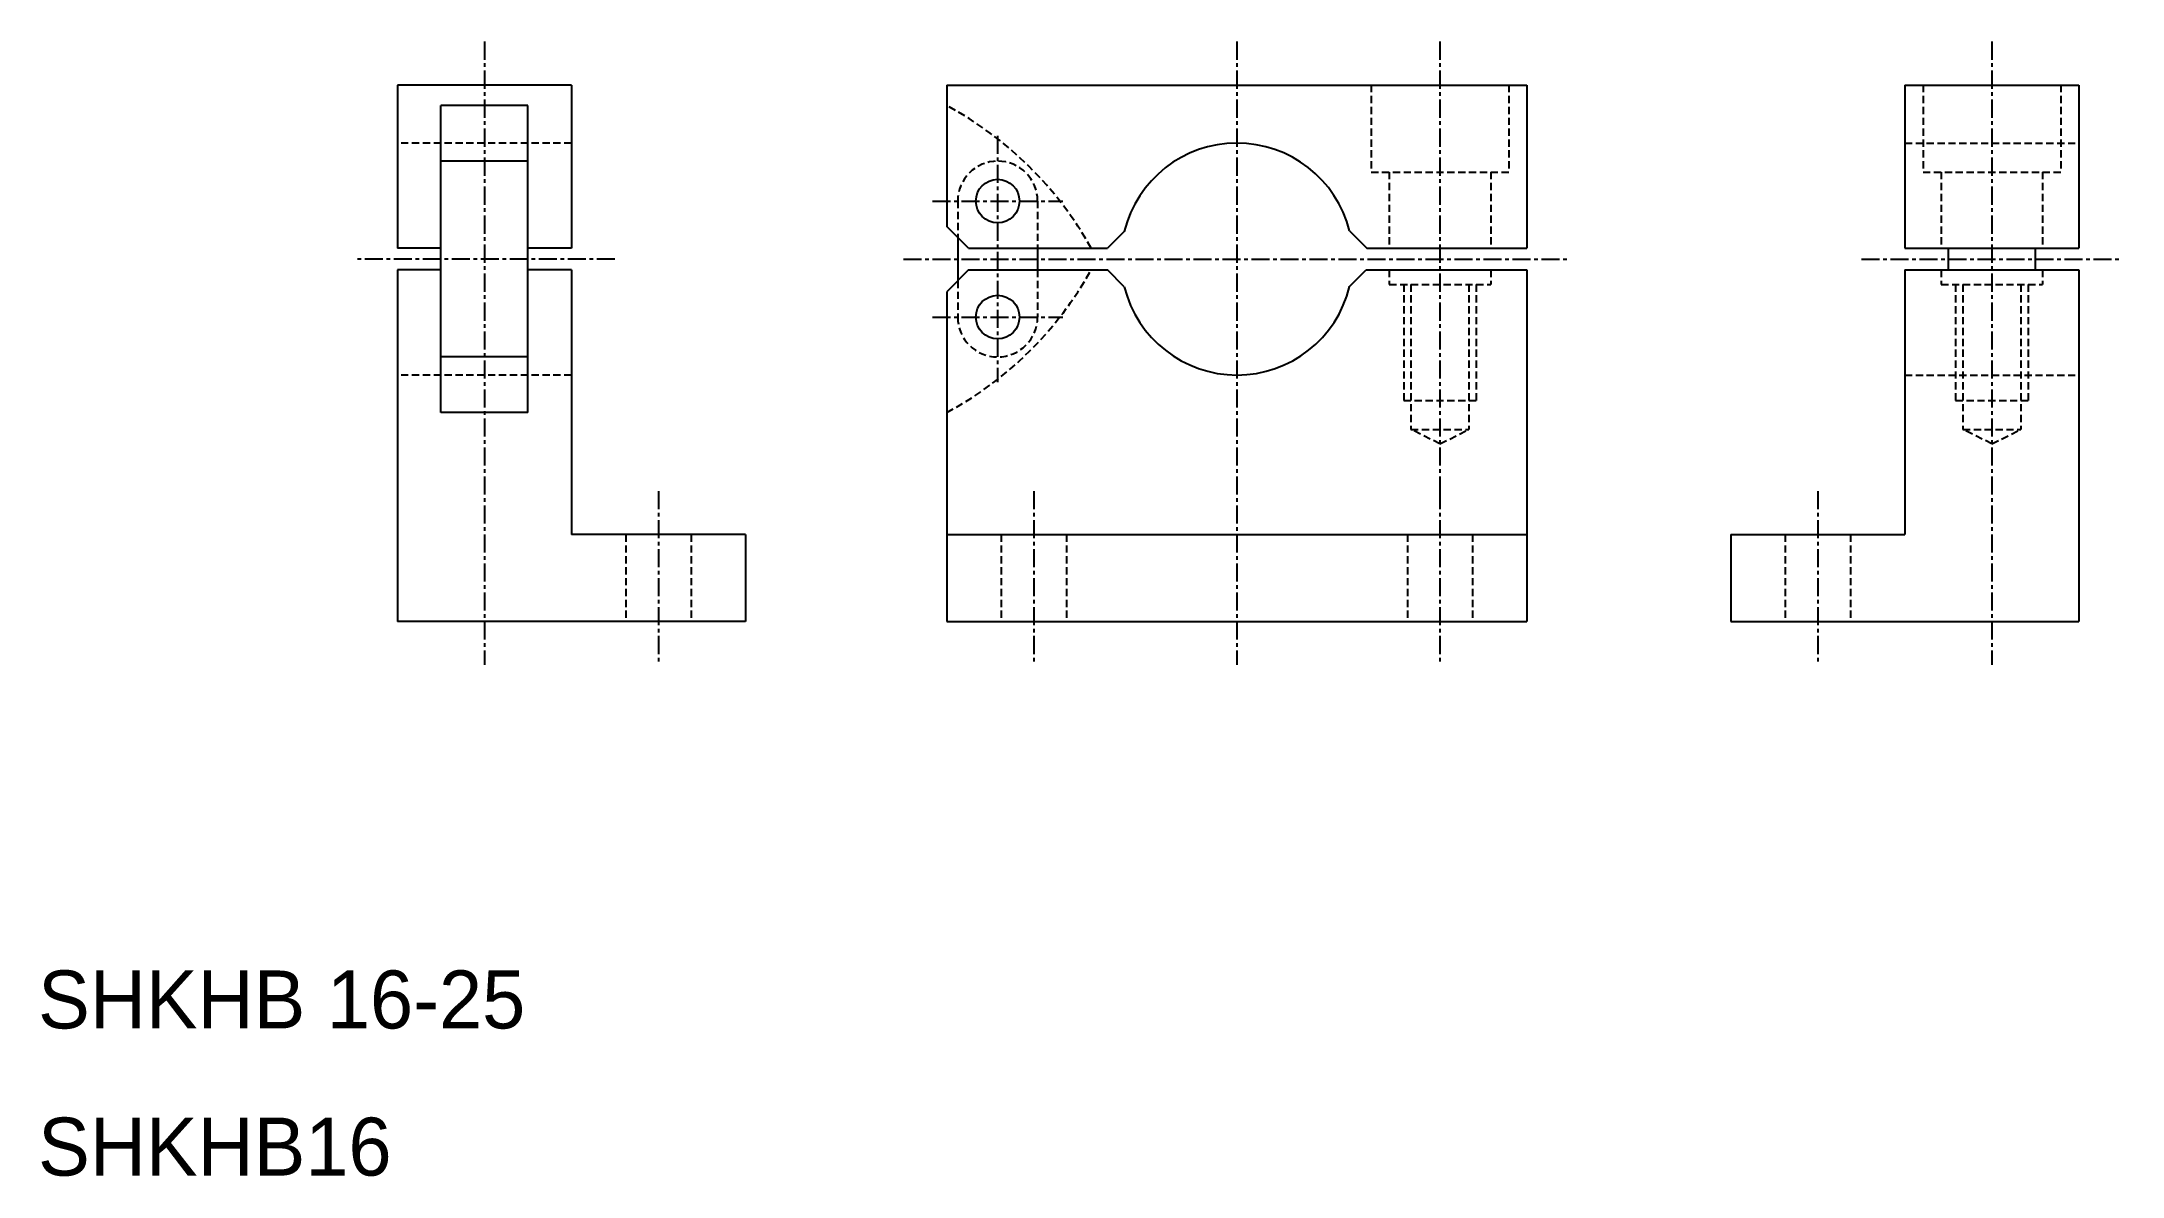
# Model space of a CAD drawing. Extents: x 56 to 199, y 57 to 136.
import ezdxf

# ---------------------------------------------------------------- set-up
doc = ezdxf.new("R2010")
doc.units = 0
doc.linetypes.add('CENTER', pattern=[2, 1.25, -0.25, 0.25, -0.25])
doc.linetypes.add('DASHED', pattern=[0.75, 0.5, -0.25])
doc.layers.get('0').update_dxf_attribs({"linetype": 'CONTINUOUS'})
doc.layers.add('CENTER', color=1, linetype='CENTER')

msp = doc.modelspace()

# ---------------------------------------------------------------- linework, layer by layer
at = {"color": 7, "linetype": 'CONTINUOUS'}
for p, q in [((80.54, 132.62), (80.54, 121.37)), ((92.54, 132.62), (80.54, 132.62)), ((92.54, 132.62), (92.54, 121.37)), ((118.43, 132.62), (158.43, 132.62)), ((118.43, 132.62), (118.43, 122.87)), ((158.43, 132.62), (158.43, 121.37)), ((184.49, 132.62), (184.49, 121.37)), ((184.49, 132.62), (196.49, 132.62)), ((196.49, 132.62), (196.49, 121.37)), ((83.54, 110.03), (83.54, 131.2)), ((89.54, 131.2), (83.54, 131.2)), ((89.54, 110.03), (89.54, 131.2)), ((89.54, 127.37), (83.54, 127.37)), ((119.93, 121.37), (118.43, 122.87)), ((119.18, 122.12), (119.18, 119.12)), ((130.66, 122.52), (129.51, 121.37)), ((146.19, 122.56), (147.38, 121.37)), ((83.54, 121.37), (80.54, 121.37)), ((92.54, 121.37), (89.54, 121.37)), ((119.93, 121.37), (129.51, 121.37)), ((124.68, 121.37), (124.68, 119.87)), ((147.38, 121.37), (158.43, 121.37)), ((184.49, 121.37), (196.49, 121.37)), ((187.49, 119.87), (187.49, 121.37)), ((193.49, 119.87), (193.49, 121.37)), ((80.54, 119.87), (80.54, 95.62)), ((83.54, 119.87), (80.54, 119.87)), ((92.54, 119.87), (89.54, 119.87)), ((92.54, 119.87), (92.54, 101.62)), ((119.93, 119.87), (118.43, 118.37)), ((119.93, 119.87), (129.51, 119.87)), ((130.66, 118.71), (129.51, 119.87)), ((146.2, 118.72), (147.35, 119.87)), ((147.35, 119.87), (158.43, 119.87)), ((158.43, 119.87), (158.43, 95.62)), ((184.49, 119.87), (184.49, 101.62)), ((184.49, 119.87), (196.49, 119.87)), ((196.49, 119.87), (196.49, 95.62)), ((118.43, 118.37), (118.43, 95.62)), ((89.54, 113.87), (83.54, 113.87)), ((89.54, 110.03), (83.54, 110.03)), ((104.54, 101.62), (92.54, 101.62)), ((104.54, 101.62), (104.54, 95.62)), ((118.43, 101.62), (158.43, 101.62)), ((172.49, 101.62), (184.49, 101.62)), ((172.49, 101.62), (172.49, 95.62)), ((104.54, 95.62), (80.54, 95.62)), ((118.43, 95.62), (158.43, 95.62)), ((172.49, 95.62), (196.49, 95.62))]:
    msp.add_line(p, q, dxfattribs=at)
at = {"color": 3, "linetype": 'DASHED'}
for p, q in [((147.68, 132.62), (147.68, 126.62)), ((157.18, 132.62), (157.18, 126.62)), ((185.74, 132.62), (185.74, 126.62)), ((195.24, 132.62), (195.24, 126.62)), ((92.54, 128.62), (80.54, 128.62)), ((184.49, 128.62), (196.49, 128.62)), ((147.68, 126.62), (157.18, 126.62)), ((148.93, 126.62), (148.93, 121.37)), ((155.93, 126.62), (155.93, 121.37)), ((185.74, 126.62), (195.24, 126.62)), ((186.99, 126.62), (186.99, 121.37)), ((193.99, 126.62), (193.99, 121.37)), ((119.18, 124.62), (119.18, 122.12)), ((124.68, 124.62), (124.68, 121.37)), ((119.18, 119.12), (119.18, 116.62)), ((124.68, 119.87), (124.68, 116.62)), ((148.93, 119.87), (148.93, 118.87)), ((155.93, 119.87), (155.93, 118.87)), ((186.99, 119.87), (186.99, 118.87)), ((193.99, 119.87), (193.99, 118.87)), ((148.93, 118.87), (155.93, 118.87)), ((149.93, 118.87), (149.93, 110.87)), ((150.43, 118.87), (150.43, 108.87)), ((154.43, 118.87), (154.43, 108.87)), ((154.93, 118.87), (154.93, 110.87)), ((186.99, 118.87), (193.99, 118.87)), ((187.99, 118.87), (187.99, 110.87)), ((188.49, 118.87), (188.49, 108.87)), ((192.49, 118.87), (192.49, 108.87)), ((192.99, 118.87), (192.99, 110.87)), ((92.54, 112.62), (80.54, 112.62)), ((184.49, 112.62), (196.49, 112.62)), ((149.93, 110.87), (154.93, 110.87)), ((187.99, 110.87), (192.99, 110.87)), ((152.43, 107.87), (150.43, 108.87)), ((150.43, 108.87), (154.43, 108.87)), ((152.43, 107.87), (154.43, 108.87)), ((188.49, 108.87), (192.49, 108.87)), ((190.49, 107.87), (188.49, 108.87)), ((190.49, 107.87), (192.49, 108.87)), ((96.29, 101.62), (96.29, 95.62)), ((100.79, 101.62), (100.79, 95.62)), ((122.18, 101.62), (122.18, 95.62)), ((126.68, 101.62), (126.68, 95.62)), ((150.18, 101.62), (150.18, 95.62)), ((154.68, 101.62), (154.68, 95.62)), ((176.24, 101.62), (176.24, 95.62)), ((180.74, 101.62), (180.74, 95.62))]:
    msp.add_line(p, q, dxfattribs=at)
at = {"color": 7, "linetype": 'CONTINUOUS'}
for centre in [(121.93, 124.62), (121.93, 116.62)]:
    msp.add_circle(centre, 1.5, dxfattribs=at)
at = {"color": 3, "linetype": 'DASHED'}
for centre, radius, start, end in [((106.53, 109.22), 25, 29.078, 61.5755), ((121.93, 124.62), 2.75, 0, 180), ((106.53, 132.02), 25, 298.4245, 330.922), ((121.93, 116.62), 2.75, 180, 0)]:
    msp.add_arc(centre, radius, start, end, dxfattribs=at)
at = {"color": 7, "linetype": 'CONTINUOUS'}
for start, end in [(14.034, 166.2244), (193.7756, 346.2421)]:
    msp.add_arc((138.43, 120.62), 8, start, end, dxfattribs=at)
at = {"layer": 'CENTER', "color": 1, "linetype": 'CENTER'}
for p, q in [((86.54, 135.62), (86.54, 92.62)), ((138.43, 135.62), (138.43, 92.62)), ((152.43, 135.62), (152.43, 103.87)), ((190.49, 135.62), (190.49, 92.62)), ((121.93, 129.12), (121.93, 112.12)), ((117.43, 124.62), (126.43, 124.62)), ((95.54, 120.62), (77.54, 120.62)), ((115.43, 120.62), (161.43, 120.62)), ((181.49, 120.62), (199.49, 120.62)), ((117.43, 116.62), (126.43, 116.62)), ((98.54, 104.62), (98.54, 92.62)), ((124.43, 104.62), (124.43, 92.62)), ((152.43, 104.62), (152.43, 92.62)), ((178.49, 104.62), (178.49, 92.62))]:
    msp.add_line(p, q, dxfattribs=at)

# ---------------------------------------------------------------- texts
at = {"color": 7, "linetype": 'CONTINUOUS'}
for s, p in [('SHKHB 16-25', (55.76, 67.55)), ('SHKHB16', (55.76, 57.4))]:
    msp.add_text(s, height=4, dxfattribs=at).set_placement(p)

doc.saveas('drawing.dxf')
